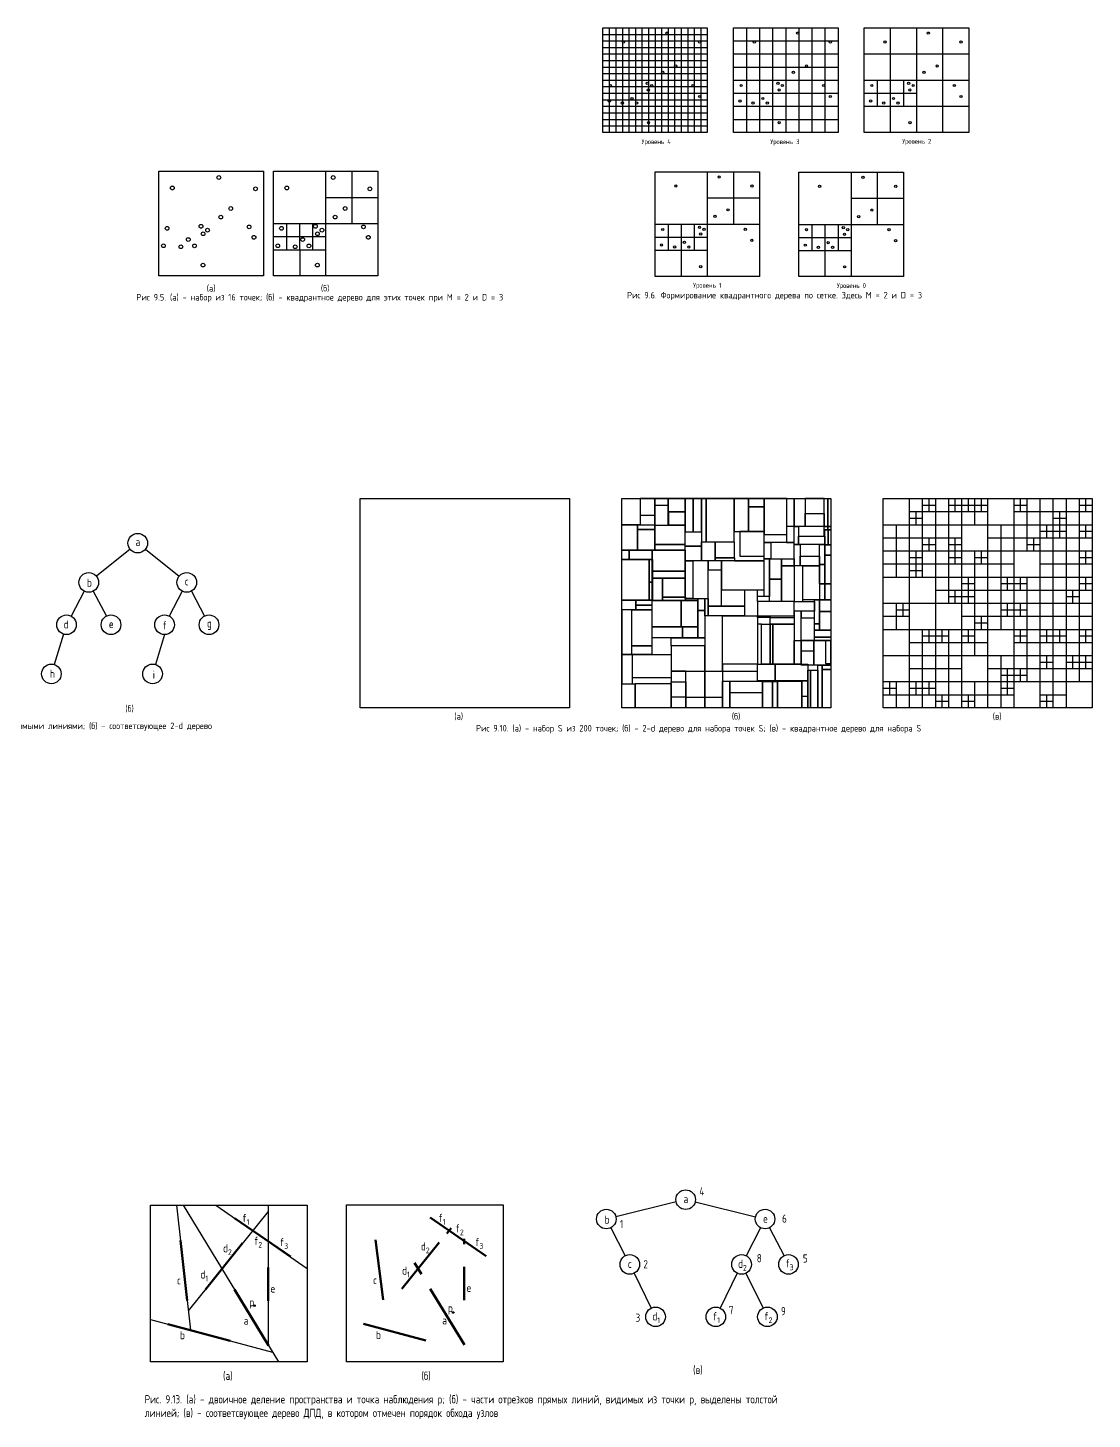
# Model space of a CAD drawing. Header units: millimetres. Extents: x -345 to 6961, y -3860 to 396.
# Drawn here: x 3704 to 6961, y -3860 to 396 of the extents above; entities that cross this region are included whole.
import ezdxf

# ---------------------------------------------------------------- set-up
doc = ezdxf.new("R2010")
doc.units = ezdxf.units.MM
doc.styles.add('ГОСТ 2.304', font='CS_Gost2304.shx')

msp = doc.modelspace()

# ---------------------------------------------------------------- linework, layer by layer
at = {"ltscale": 100}
for p, q in [((5483.1, 396.4), (5483.1, 76.4)), ((5503.1, 396.4), (5503.1, 76.4)), ((5523.1, 396.4), (5523.1, 76.4)), ((5543.1, 396.4), (5543.1, 76.4)), ((5563.1, 396.4), (5563.1, 76.4)), ((5583.1, 396.4), (5583.1, 76.4)), ((5603.1, 396.4), (5603.1, 76.4)), ((5623.1, 396.4), (5623.1, 76.4)), ((5643.1, 396.4), (5643.1, 76.4)), ((5663.1, 396.4), (5663.1, 76.4)), ((5683.1, 396.4), (5683.1, 76.4)), ((5703.1, 396.4), (5703.1, 76.4)), ((5723.1, 396.4), (5723.1, 76.4)), ((5743.1, 396.4), (5743.1, 76.4)), ((5763.1, 396.4), (5763.1, 76.4)), ((5903.1, 396.4), (5903.1, 76.4)), ((5943.1, 396.4), (5943.1, 76.4)), ((5983.1, 396.4), (5983.1, 76.4)), ((6023.1, 396.4), (6023.1, 76.4)), ((6063.1, 396.4), (6063.1, 76.4)), ((6103.1, 396.4), (6103.1, 76.4)), ((6143.1, 396.4), (6143.1, 76.4)), ((6343.1, 396.4), (6343.1, 76.4)), ((6423.1, 396.4), (6423.1, 76.4)), ((6503.1, 396.4), (6503.1, 76.4)), ((5463.1, 376.4), (5783.1, 376.4)), ((5463.1, 356.4), (5783.1, 356.4)), ((5863.1, 356.4), (6183.1, 356.4)), ((5463.1, 336.4), (5783.1, 336.4)), ((5463.1, 316.4), (5783.1, 316.4)), ((5863.1, 316.4), (6183.1, 316.4)), ((6263.1, 316.4), (6583.1, 316.4)), ((5463.1, 296.4), (5783.1, 296.4)), ((5463.1, 276.4), (5783.1, 276.4)), ((5463.1, 256.4), (5783.1, 256.4)), ((5863.1, 276.4), (6183.1, 276.4)), ((5463.1, 236.4), (5783.1, 236.4)), ((5463.1, 216.4), (5783.1, 216.4)), ((5863.1, 236.4), (6183.1, 236.4)), ((6263.1, 236.4), (6583.1, 236.4)), ((6303.1, 236.4), (6303.1, 156.4)), ((6383.1, 236.4), (6383.1, 156.4)), ((5463.1, 196.4), (5783.1, 196.4)), ((5463.1, 176.4), (5783.1, 176.4)), ((5863.1, 196.4), (6183.1, 196.4)), ((6263.1, 196.4), (6423.1, 196.4)), ((5463.1, 156.4), (5783.1, 156.4)), ((5463.1, 136.4), (5783.1, 136.4)), ((5863.1, 156.4), (6183.1, 156.4)), ((6263.1, 156.4), (6583.1, 156.4)), ((5463.1, 116.4), (5783.1, 116.4)), ((5463.1, 96.4), (5783.1, 96.4)), ((5863.1, 116.4), (6183.1, 116.4)), ((4615, -42.3), (4614.4, -362.3)), ((4695, -42.3), (4695, -202.3)), ((5783.1, -44.1), (5783.1, -364.1)), ((5863.1, -44.1), (5863.1, -204.1)), ((6223.1, -44.8), (6223.1, -364.8)), ((6303.1, -44.8), (6303.1, -204.8)), ((4615, -122.3), (4775, -123.1)), ((5783.1, -124.1), (5943.1, -124.1)), ((6223.1, -124.8), (6383.1, -124.8)), ((4455, -202.3), (4775, -202.5)), ((4495, -202.3), (4495.6, -282.3)), ((4535, -202.3), (4536.1, -362.3)), ((4575, -202.3), (4574.6, -282.3)), ((5623.1, -204.1), (5943.1, -204.1)), ((5663.1, -204.1), (5663.1, -284.1)), ((5703.1, -204.1), (5703.1, -364.1)), ((5743.1, -204.1), (5743.1, -284.1)), ((6063.1, -204.8), (6383.1, -204.8)), ((6103.1, -204.8), (6103.1, -284.8)), ((6143.1, -204.8), (6143.1, -364.8)), ((6183.1, -204.8), (6183.1, -284.8)), ((4455, -242.3), (4615, -242.1)), ((5623.1, -244.1), (5783.1, -244.1)), ((6063.1, -244.8), (6223.1, -244.8)), ((4455, -282.3), (4615, -282.5)), ((5623.1, -284.1), (5783.1, -284.1)), ((6063.1, -284.8), (6223.1, -284.8)), ((5622.9, -1064.1), (5663.8, -1064.1)), ((6401, -1043.8), (6401, -1683.8)), ((6441, -1043.8), (6441, -1283.8)), ((6441, -1063.8), (6481, -1063.8)), ((6461, -1043.8), (6461, -1083.8)), ((6481, -1043.8), (6481, -1683.8)), ((6521, -1043.8), (6521, -1363.8)), ((6521, -1063.8), (6641, -1063.8)), ((6541, -1043.8), (6541, -1083.8)), ((6561, -1043.8), (6561, -1683.8)), ((6581, -1043.8), (6581, -1083.8)), ((6601, -1043.8), (6601, -1123.8)), ((6621, -1043.8), (6621, -1083.8)), ((6641, -1043.8), (6641, -1683.8)), ((6721, -1043.8), (6721, -1683.8)), ((6721, -1063.8), (6761, -1063.8)), ((6741, -1043.8), (6741, -1083.8)), ((6761, -1043.8), (6761, -1203.8)), ((6801, -1043.8), (6801, -1683.8)), ((6841, -1043.8), (6841, -1683.8)), ((6881, -1043.8), (6881, -1683.8)), ((6921, -1043.8), (6921, -1603.8)), ((6921, -1063.8), (6961, -1063.8)), ((6941, -1043.8), (6941, -1083.8)), ((5622.9, -1095.2), (5577.7, -1095.2)), ((5622.9, -1124.5), (5622.9, -1095.2)), ((6401, -1083.8), (6641, -1083.8)), ((6401, -1103.8), (6441, -1103.8)), ((6421, -1083.8), (6421, -1123.8)), ((6721, -1083.8), (6961, -1083.8)), ((6841, -1103.8), (6881, -1103.8)), ((6861, -1083.8), (6861, -1163.8)), ((5577.7, -1124.5), (5521, -1124.5)), ((6321, -1123.8), (6961, -1123.8)), ((6361, -1123.8), (6361, -1283.8)), ((6681, -1123.8), (6681, -1443.8)), ((6801, -1143.8), (6881, -1143.8)), ((6821, -1123.8), (6821, -1163.8)), ((6921, -1143.8), (6961, -1143.8)), ((6941, -1123.8), (6941, -1163.8)), ((6321, -1163.8), (6561, -1163.8)), ((6441, -1183.8), (6481, -1183.8)), ((6461, -1163.8), (6461, -1203.8)), ((6521, -1183.8), (6561, -1183.8)), ((6541, -1163.8), (6541, -1243.8)), ((6641, -1163.8), (6961, -1163.8)), ((6761, -1183.8), (6801, -1183.8)), ((6781, -1163.8), (6781, -1203.8)), ((4016.6, -1199), (3913.5, -1281.5)), ((4063.5, -1199), (4166.6, -1281.5)), ((5957.3, -1234.4), (5957.3, -1228.4)), ((6321, -1203.8), (6961, -1203.8)), ((6401, -1223.8), (6441, -1223.8)), ((6421, -1203.8), (6421, -1283.8)), ((6521, -1223.8), (6561, -1223.8)), ((6601, -1203.8), (6601, -1523.8)), ((6601, -1223.8), (6641, -1223.8)), ((6621, -1203.8), (6621, -1243.8)), ((6921, -1223.8), (6961, -1223.8)), ((6941, -1203.8), (6941, -1243.8)), ((5865.8, -1234.4), (5957.3, -1234.4)), ((6321, -1243.8), (6721, -1243.8)), ((6401, -1263.8), (6441, -1263.8)), ((6801, -1243.8), (6961, -1243.8)), ((6321, -1283.8), (6961, -1283.8)), ((6561, -1303.8), (6601, -1303.8)), ((6581, -1283.8), (6581, -1363.8)), ((6681, -1303.8), (6761, -1303.8)), ((6701, -1283.8), (6701, -1323.8)), ((6741, -1283.8), (6741, -1323.8)), ((6761, -1283.8), (6761, -1603.8)), ((6921, -1303.8), (6961, -1303.8)), ((6941, -1283.8), (6941, -1323.8)), ((3876.1, -1326.8), (3835.9, -1403.4)), ((3904, -1326.8), (3944.1, -1403.4)), ((4176.1, -1326.8), (4135.9, -1403.4)), ((4204, -1326.8), (4244.1, -1403.4)), ((5936.4, -1358.9), (5936.4, -1323.2)), ((5957.3, -1343.1), (5936.4, -1343.1)), ((6481, -1323.8), (6961, -1323.8)), ((6521, -1343.8), (6601, -1343.8)), ((6541, -1323.8), (6541, -1363.8)), ((6881, -1343.8), (6921, -1343.8)), ((6901, -1323.8), (6901, -1363.8)), ((6321, -1363.8), (6961, -1363.8)), ((6321, -1403.8), (6401, -1403.8)), ((6361, -1363.8), (6361, -1443.8)), ((6361, -1383.8), (6401, -1383.8)), ((6381, -1363.8), (6381, -1403.8)), ((6561, -1403.8), (6961, -1403.8)), ((6621, -1403.8), (6621, -1443.8)), ((6681, -1383.8), (6761, -1383.8)), ((6701, -1363.8), (6701, -1403.8)), ((6741, -1363.8), (6741, -1403.8)), ((5948.9, -1427.7), (5936.4, -1427.7)), ((6321, -1443.8), (6961, -1443.8)), ((6441, -1443.8), (6441, -1683.8)), ((6461, -1443.8), (6461, -1483.8)), ((6501, -1443.8), (6501, -1483.8)), ((6521, -1443.8), (6521, -1683.8)), ((6581, -1443.8), (6581, -1483.8)), ((6601, -1423.8), (6641, -1423.8)), ((6741, -1443.8), (6741, -1483.8)), ((6821, -1443.8), (6821, -1483.8)), ((6861, -1443.8), (6861, -1483.8)), ((6941, -1443.8), (6941, -1483.8)), ((3813.2, -1458.6), (3784.6, -1551.6)), ((4122.3, -1459.9), (4094.1, -1551.6)), ((5672, -1493.9), (5672, -1470)), ((6070.7, -1478.3), (6109, -1478.3)), ((6401, -1483.8), (6641, -1483.8)), ((6441, -1463.8), (6521, -1463.8)), ((6561, -1463.8), (6601, -1463.8)), ((6721, -1463.8), (6761, -1463.8)), ((6721, -1483.8), (6961, -1483.8)), ((6801, -1463.8), (6881, -1463.8)), ((6921, -1463.8), (6961, -1463.8)), ((6321, -1523.8), (6961, -1523.8)), ((6681, -1523.8), (6681, -1683.8)), ((6821, -1523.8), (6821, -1563.8)), ((6901, -1523.8), (6901, -1563.8)), ((6941, -1523.8), (6941, -1563.8)), ((6401, -1563.8), (6561, -1563.8)), ((6641, -1563.8), (6961, -1563.8)), ((6701, -1563.8), (6701, -1643.8)), ((6741, -1563.8), (6741, -1603.8)), ((6801, -1543.8), (6841, -1543.8)), ((6881, -1543.8), (6961, -1543.8)), ((6321, -1603.8), (6961, -1603.8)), ((6341, -1603.8), (6341, -1643.8)), ((6361, -1603.8), (6361, -1683.8)), ((6421, -1603.8), (6421, -1643.8)), ((6461, -1603.8), (6461, -1643.8)), ((6601, -1603.8), (6601, -1683.8)), ((6681, -1583.8), (6761, -1583.8)), ((5717.7, -1651.2), (5672, -1651.2)), ((6321, -1623.8), (6361, -1623.8)), ((6321, -1643.8), (6721, -1643.8)), ((6401, -1623.8), (6481, -1623.8)), ((6501, -1643.8), (6501, -1683.8)), ((6581, -1643.8), (6581, -1683.8)), ((6681, -1623.8), (6721, -1623.8)), ((6801, -1643.8), (6881, -1643.8)), ((6821, -1643.8), (6821, -1683.8)), ((6481, -1663.8), (6521, -1663.8)), ((6561, -1663.8), (6601, -1663.8)), ((6801, -1663.8), (6841, -1663.8)), ((4158.7, -3205), (4201.1, -3587.9)), ((4178.7, -3205), (4470.9, -3685)), ((4438.7, -3225), (4194.5, -3528.5)), ((4278.7, -3205), (4558.7, -3205)), ((4278.7, -3205), (4558.7, -3398.7)), ((4438.7, -3205), (4438.7, -3632.2)), ((4558.7, -3205), (4558.7, -3398.7)), ((4758.7, -3204.4), (4758.7, -3204.4)), ((4758.7, -3204.4), (4758.7, -3204.4)), ((5687.8, -3195.6), (5503.2, -3240.8)), ((5746.1, -3195.6), (5930.6, -3240.8)), ((5487.9, -3274.6), (5532.1, -3360.1)), ((5946, -3274.6), (5901.8, -3360.1)), ((5973.6, -3274.6), (6017.8, -3360.1)), ((5559.1, -3413.6), (5611.6, -3520.1)), ((5874.8, -3413.6), (5822.3, -3520.1)), ((5901.3, -3413.6), (5953.7, -3520.1)), ((4078.7, -3555), (4452.9, -3655.5))]:
    msp.add_line(p, q, dxfattribs=at)
at = {"lineweight": 70, "ltscale": 100}
for p, q in [((4336.1, -3244.7), (4507, -3362.9)), ((4935.3, -3243.5), (5106.2, -3361.7)), ((4998.7, -3275.9), (4985.9, -3291.9)), ((4170.7, -3313.3), (4191.7, -3497.2)), ((4767.8, -3311.2), (4790.9, -3495.1)), ((4962.1, -3319.7), (4848.3, -3461.1)), ((5039.2, -3308.4), (5039.2, -3324.3)), ((4360.9, -3321.8), (4247.1, -3463.1)), ((4438.7, -3396.1), (4438.7, -3498.5)), ((4887.2, -3381.7), (4908.7, -3417)), ((5038.7, -3394), (5038.7, -3496.4)), ((4335.8, -3463.2), (4440.4, -3635)), ((4935, -3461.1), (5039.6, -3633)), ((4131.6, -3569.2), (4322.4, -3620.5)), ((4730.7, -3568.4), (4921.6, -3619.7))]:
    msp.add_line(p, q, dxfattribs=at)
at = {"ltscale": 100}
for points in [[(5463.1, 396.4), (5783.1, 396.4), (5783.1, 76.4), (5463.1, 76.4)], [(5863.1, 396.4), (6183.1, 396.4), (6183.1, 76.4), (5863.1, 76.4)], [(6263.1, 396.4), (6583.1, 396.4), (6583.1, 76.4), (6263.1, 76.4)], [(4105, -42.3), (4425, -42.3), (4425, -362.3), (4105, -362.3)], [(4455, -42.3), (4775, -42.3), (4775, -362.3), (4455, -362.3)], [(5623.1, -44.1), (5943.1, -44.1), (5943.1, -364.1), (5623.1, -364.1)], [(6063.1, -44.8), (6383.1, -44.8), (6383.1, -364.8), (6063.1, -364.8)], [(4721, -1043.8), (5361, -1043.8), (5361, -1683.8), (4721, -1683.8)], [(5521, -1043.8), (6161, -1043.8), (6161, -1683.8), (5521, -1683.8)], [(5622.9, -1043.8), (5577.7, -1043.8), (5577.7, -1124.5), (5622.9, -1124.5)], [(5663.8, -1043.8), (5622.9, -1043.8), (5622.9, -1124.7), (5663.8, -1124.7)], [(5714.9, -1043.8), (5663.8, -1043.8), (5663.8, -1084.3), (5714.9, -1084.3)], [(5739.9, -1043.8), (5714.9, -1043.8), (5714.9, -1145.4), (5739.9, -1145.4)], [(5765.4, -1043.8), (5739.9, -1043.8), (5739.9, -1146), (5765.4, -1146)], [(5779.8, -1043.8), (5765.4, -1043.8), (5765.4, -1176.3), (5779.8, -1176.3)], [(5865.4, -1043.8), (5779.8, -1043.8), (5779.8, -1176.3), (5865.4, -1176.3)], [(5909, -1043.8), (5865.4, -1043.8), (5865.4, -1144.4), (5909, -1144.4)], [(5957.3, -1043.8), (5909, -1043.8), (5909, -1069.4), (5957.3, -1069.4)], [(6026.1, -1043.8), (5957.3, -1043.8), (5957.3, -1153.9), (6026.1, -1153.9)], [(6048.7, -1128.8), (6026.1, -1128.8), (6026.1, -1043.8), (6048.7, -1043.8)], [(6082.4, -1128.8), (6048.7, -1128.8), (6048.7, -1043.8), (6082.4, -1043.8)], [(6141.1, -1043.8), (6082.4, -1043.8), (6082.4, -1089), (6141.1, -1089)], [(6152.3, -1128.8), (6141.1, -1128.8), (6141.1, -1043.8), (6152.3, -1043.8)], [(6161, -1128.8), (6152.3, -1128.8), (6152.3, -1043.8), (6161, -1043.8)], [(6321, -1043.8), (6961, -1043.8), (6961, -1683.8), (6321, -1683.8)], [(5714.9, -1084.3), (5664.4, -1084.3), (5664.4, -1124.2), (5714.9, -1124.2)], [(5957.3, -1069.4), (5909, -1069.4), (5909, -1144.4), (5957.3, -1144.4)], [(6082.4, -1089), (6141.1, -1089), (6141.1, -1128.8), (6082.4, -1128.8)], [(5521, -1124.5), (5569.4, -1124.5), (5569.4, -1201.6), (5521, -1201.6)], [(5569.4, -1124.5), (5622.6, -1124.5), (5622.6, -1138.5), (5569.4, -1138.5)], [(5569.4, -1138.5), (5622.6, -1138.5), (5622.6, -1201.2), (5569.4, -1201.2)], [(5622.9, -1124.7), (5714.4, -1124.7), (5714.4, -1184.6), (5622.9, -1184.6)], [(5714.9, -1145.4), (5765.4, -1145.4), (5765.4, -1189.2), (5714.9, -1189.2)], [(5957.3, -1144.4), (5882.3, -1144.4), (5882.3, -1220.1), (5957.3, -1220.1)], [(6048.7, -1128.8), (6025.7, -1128.8), (6025.7, -1178.3), (6048.7, -1178.3)], [(6062.2, -1184.5), (6048.7, -1184.5), (6048.7, -1128.8), (6062.2, -1128.8)], [(6141.1, -1128.8), (6062.2, -1128.8), (6062.2, -1158.8), (6141.1, -1158.8)], [(6152.3, -1139.4), (6140.9, -1139.4), (6140.9, -1128.8), (6152.3, -1128.8)], [(6153.3, -1185.2), (6142.7, -1185.2), (6142.7, -1139.8), (6153.3, -1139.8)], [(6161, -1139.4), (6152.3, -1139.4), (6152.3, -1128.8), (6161, -1128.8)], [(6161, -1185.2), (6153.3, -1185.2), (6153.3, -1139.4), (6161, -1139.4)], [(5622.9, -1184.6), (5714.8, -1184.6), (5714.8, -1201.2), (5622.9, -1201.2)], [(5714.9, -1189.2), (5765.4, -1189.2), (5765.4, -1234.4), (5714.9, -1234.4)], [(5765.4, -1176.3), (5806.8, -1176.3), (5806.8, -1234.4), (5765.4, -1234.4)], [(5806.8, -1176.3), (5865.3, -1176.3), (5865.3, -1224.9), (5806.8, -1224.9)], [(6025.7, -1178.3), (5957.3, -1178.3), (5957.3, -1153.9), (6025.7, -1153.9)], [(5957.3, -1178.3), (5977.8, -1178.3), (5977.8, -1228.4), (5957.3, -1228.4)], [(6048.7, -1178.3), (5977.8, -1178.3), (5977.8, -1228.4), (6048.7, -1228.4)], [(6067.2, -1249.7), (6048.7, -1249.7), (6048.7, -1184.5), (6067.2, -1184.5)], [(6143, -1184.5), (6062.2, -1184.5), (6062.2, -1158.8), (6143, -1158.8)], [(6126.7, -1184.5), (6067.2, -1184.5), (6067.2, -1219.9), (6126.7, -1219.9)], [(6143, -1245.4), (6126.7, -1245.4), (6126.7, -1184.5), (6143, -1184.5)], [(6161, -1216.4), (6142.3, -1216.4), (6142.3, -1185.2), (6161, -1185.2)], [(5521, -1201.6), (5543.9, -1201.6), (5543.9, -1230.3), (5521, -1230.3)], [(5521, -1230.3), (5605.1, -1230.3), (5605.1, -1354.7), (5521, -1354.7)], [(5543.9, -1201.6), (5614.6, -1201.6), (5614.6, -1230.3), (5543.9, -1230.3)], [(5605.1, -1230.3), (5615.2, -1230.3), (5615.2, -1299.2), (5605.1, -1299.2)], [(5614.6, -1201.6), (5715.5, -1201.6), (5715.5, -1265.8), (5614.6, -1265.8)], [(5806.8, -1224.9), (5865.8, -1224.9), (5865.8, -1234.4), (5806.8, -1234.4)], [(5957.3, -1228.4), (5973.6, -1228.4), (5973.6, -1343.1), (5957.3, -1343.1)], [(5973.6, -1228.4), (6010.3, -1228.4), (6010.3, -1290.5), (5973.6, -1290.5)], [(6010.3, -1228.4), (6048.7, -1228.4), (6048.7, -1249.7), (6010.3, -1249.7)], [(6126.7, -1249.7), (6067.2, -1249.7), (6067.2, -1219.9), (6126.7, -1219.9)], [(6161, -1304.3), (6142.3, -1304.3), (6142.3, -1216.4), (6161, -1216.4)], [(5614.6, -1265.8), (5715.5, -1265.8), (5715.5, -1287.1), (5614.6, -1287.1)], [(5715.5, -1234.4), (5738.4, -1234.4), (5738.4, -1349.8), (5715.5, -1349.8)], [(5785.4, -1234.4), (5738.4, -1234.4), (5738.4, -1349.8), (5785.4, -1349.8)], [(5826.1, -1234.4), (5785.4, -1234.4), (5785.4, -1261.8), (5826.1, -1261.8)], [(5785.4, -1261.8), (5825.3, -1261.8), (5825.3, -1373.4), (5785.4, -1373.4)], [(5957.3, -1234.4), (5826.1, -1234.4), (5826.1, -1323.2), (5957.3, -1323.2)], [(6010.3, -1249.7), (6048.7, -1249.7), (6048.7, -1358.9), (6010.3, -1358.9)], [(6075.7, -1249.7), (6048.7, -1249.7), (6048.7, -1358.9), (6075.7, -1358.9)], [(6126.7, -1353.5), (6075.7, -1353.5), (6075.7, -1249.7), (6126.7, -1249.7)], [(6143, -1304.6), (6126.7, -1304.6), (6126.7, -1245.4), (6143, -1245.4)], [(5605.1, -1299.2), (5615.8, -1299.2), (5615.8, -1354.5), (5605.1, -1354.5)], [(5614.6, -1287.1), (5646.4, -1287.1), (5646.4, -1355.1), (5614.6, -1355.1)], [(5646.4, -1287.1), (5715.5, -1287.1), (5715.5, -1345.5), (5646.4, -1345.5)], [(5973.6, -1290.5), (6010.3, -1290.5), (6010.3, -1358.9), (5973.6, -1358.9)], [(6143, -1353.5), (6127.1, -1353.5), (6127.1, -1304.6), (6143, -1304.6)], [(6161, -1353.5), (6143, -1353.5), (6143, -1304.3), (6161, -1304.3)], [(5521, -1354.7), (5564.7, -1354.7), (5564.7, -1384.5), (5521, -1384.5)], [(5564.7, -1354.7), (5613.6, -1354.7), (5613.6, -1369.6), (5564.7, -1369.6)], [(5614.6, -1355.1), (5702.8, -1355.1), (5702.8, -1435.7), (5614.6, -1435.7)], [(5646.4, -1345.5), (5716.6, -1345.5), (5716.6, -1355.6), (5646.4, -1355.6)], [(5754.6, -1435.7), (5702.8, -1435.7), (5702.8, -1355.1), (5754.6, -1355.1)], [(5716.6, -1349.8), (5754.6, -1349.8), (5754.6, -1355.1), (5716.6, -1355.1)], [(5754.6, -1349.8), (5775.3, -1349.8), (5775.3, -1386.4), (5754.6, -1386.4)], [(5775.3, -1349.8), (5785.4, -1349.8), (5785.4, -1402.3), (5775.3, -1402.3)], [(5826.1, -1323.2), (5897.1, -1323.2), (5897.1, -1373.4), (5826.1, -1373.4)], [(5936.4, -1402.3), (6048.7, -1402.3), (6048.7, -1358.9), (5936.4, -1358.9)], [(6048.7, -1358.9), (6110.8, -1358.9), (6110.8, -1387.9), (6048.7, -1387.9)], [(6126.7, -1426.9), (6110.8, -1426.9), (6110.8, -1353.5), (6126.7, -1353.5)], [(6161, -1389), (6126.7, -1389), (6126.7, -1353.5), (6161, -1353.5)], [(5521, -1520.6), (5551.9, -1520.6), (5551.9, -1384.5), (5521, -1384.5)], [(5551.9, -1384.5), (5613.6, -1384.5), (5613.6, -1494), (5551.9, -1494)], [(5564.7, -1369.6), (5613.6, -1369.6), (5613.6, -1384.5), (5564.7, -1384.5)], [(5775.3, -1470), (5754.6, -1470), (5754.6, -1386.4), (5775.3, -1386.4)], [(5775.3, -1572), (5829.6, -1572), (5829.6, -1402.3), (5775.3, -1402.3)], [(5785.4, -1373.4), (5897.1, -1373.4), (5897.1, -1402.3), (5785.4, -1402.3)], [(5936.4, -1550.8), (5829.6, -1550.8), (5829.6, -1402.3), (5936.4, -1402.3)], [(5936.4, -1402.3), (5975.5, -1402.3), (5975.5, -1407.9), (5936.4, -1407.9)], [(6070.7, -1387.9), (6048.7, -1387.9), (6048.7, -1478.3), (6070.7, -1478.3)], [(6110.8, -1387.9), (6070.7, -1387.9), (6070.7, -1408.1), (6110.8, -1408.1)], [(6161, -1446.8), (6126.7, -1446.8), (6126.7, -1389), (6161, -1389)], [(5614.6, -1435.7), (5706.7, -1435.7), (5706.7, -1470), (5614.6, -1470)], [(5754.6, -1470), (5706.7, -1470), (5706.7, -1435.7), (5754.6, -1435.7)], [(5975.5, -1550.1), (5948.9, -1550.1), (5948.9, -1427.7), (5975.5, -1427.7)], [(6048.7, -1427.8), (5975.5, -1427.8), (5975.5, -1407.9), (6048.7, -1407.9)], [(5983.5, -1550.1), (5975.5, -1550.1), (5975.5, -1427.8), (5983.5, -1427.8)], [(6048.7, -1550.1), (5983.5, -1550.1), (5983.5, -1427.8), (6048.7, -1427.8)], [(6126.7, -1446.8), (6110.8, -1446.8), (6110.8, -1426.9), (6126.7, -1426.9)], [(6161, -1467.3), (6110.8, -1467.3), (6110.8, -1446.8), (6161, -1446.8)], [(5672, -1470), (5775.3, -1470), (5775.3, -1493.9), (5672, -1493.9)], [(6070.7, -1550.1), (6048.7, -1550.1), (6048.7, -1478.3), (6070.7, -1478.3)], [(6109, -1553.4), (6070.7, -1553.4), (6070.7, -1478.3), (6109, -1478.3)], [(6109, -1478.3), (6070.7, -1478.3), (6070.7, -1509.2), (6109, -1509.2)], [(6161, -1553.4), (6109, -1553.4), (6109, -1477.6), (6161, -1477.6)], [(6161, -1477.6), (6110.8, -1477.6), (6110.8, -1467.3), (6161, -1467.3)], [(6161, -1477.6), (6144.5, -1477.6), (6144.5, -1548.1), (6161, -1548.1)], [(5521, -1611), (5554.5, -1611), (5554.5, -1520.6), (5521, -1520.6)], [(5551.9, -1494), (5613.6, -1494), (5613.6, -1520.6), (5551.9, -1520.6)], [(5554.5, -1520.6), (5672, -1520.6), (5672, -1591.8), (5554.5, -1591.8)], [(5672, -1572), (5775.3, -1572), (5775.3, -1493.9), (5672, -1493.9)], [(5717.1, -1572), (5672, -1572), (5672, -1604.4), (5717.1, -1604.4)], [(5775.1, -1683.8), (5717.1, -1683.8), (5717.1, -1572), (5775.1, -1572)], [(5829.9, -1683.8), (5775.1, -1683.8), (5775.1, -1572), (5829.9, -1572)], [(5936.4, -1550.8), (5829.9, -1550.8), (5829.9, -1572), (5936.4, -1572)], [(5991, -1601.6), (5936.4, -1601.6), (5936.4, -1550.8), (5991, -1550.8)], [(6090.7, -1601.6), (5991, -1601.6), (5991, -1550.1), (6090.7, -1550.1)], [(6090.7, -1569.2), (6121.6, -1569.2), (6121.6, -1553.4), (6090.7, -1553.4)], [(6098.7, -1683.8), (6090.7, -1683.8), (6090.7, -1569.2), (6098.7, -1569.2)], [(6121.6, -1683.8), (6098.7, -1683.8), (6098.7, -1569.2), (6121.6, -1569.2)], [(6134.4, -1683.8), (6121.6, -1683.8), (6121.6, -1553.4), (6134.4, -1553.4)], [(6161, -1566.2), (6134.4, -1566.2), (6134.4, -1553.4), (6161, -1553.4)], [(6161, -1683.8), (6134.4, -1683.8), (6134.4, -1566.2), (6161, -1566.2)], [(5561.9, -1683.8), (5521, -1683.8), (5521, -1611), (5561.9, -1611)], [(5672, -1683.8), (5561.9, -1683.8), (5561.9, -1609.7), (5672, -1609.7)], [(5717.7, -1683.8), (5672, -1683.8), (5672, -1604.4), (5717.7, -1604.4)], [(5851.9, -1683.8), (5829.9, -1683.8), (5829.9, -1602.8), (5851.9, -1602.8)], [(5951.5, -1683.8), (5851.9, -1683.8), (5851.9, -1602.8), (5951.5, -1602.8)], [(5951.5, -1683.8), (5851.9, -1683.8), (5851.9, -1602.8), (5951.5, -1602.8)], [(5982.3, -1683.8), (5951.5, -1683.8), (5951.5, -1602.9), (5982.3, -1602.9)], [(5998.3, -1683.8), (5982.3, -1683.8), (5982.3, -1602.9), (5998.3, -1602.9)], [(6072.5, -1683.8), (5998.3, -1683.8), (5998.3, -1602.5), (6072.5, -1602.5)], [(6090.7, -1683.8), (6072.5, -1683.8), (6072.5, -1601.6), (6090.7, -1601.6)], [(5829.9, -1683.8), (5717.7, -1683.8), (5717.7, -1651.2), (5829.9, -1651.2)], [(5951.5, -1683.8), (5851.9, -1683.8), (5851.9, -1636.8), (5951.5, -1636.8)], [(6090.7, -1683.8), (6072.5, -1683.8), (6072.5, -1648.1), (6090.7, -1648.1)], [(4078.7, -3205), (4558.7, -3205), (4558.7, -3685), (4078.7, -3685)], [(4678.7, -3204.4), (5158.7, -3204.4), (5158.7, -3684.4), (4678.7, -3684.4)]]:
    msp.add_lwpolyline(points, close=True, dxfattribs=at)
for centre, radius in [((5659.4, 380.2), 3.43), ((6059.4, 380.2), 3.43), ((6459.4, 380.2), 3.43), ((5526.7, 352.9), 3.43), ((5759.6, 352.9), 3.43), ((5926.7, 352.9), 3.43), ((6159.6, 352.9), 3.43), ((6326.7, 352.9), 3.43), ((6559.6, 352.9), 3.43), ((5646.6, 260), 3.43), ((5686.6, 279.9), 3.43), ((6046.6, 260), 3.43), ((6086.6, 279.9), 3.43), ((6446.6, 260), 3.43), ((6486.6, 279.9), 3.43), ((5486.7, 220), 3.43), ((5599.3, 226.4), 3.43), ((5613, 220), 3.43), ((5739.4, 220), 3.43), ((5886.7, 220), 3.43), ((5999.3, 226.4), 3.43), ((6013, 220), 3.43), ((6139.4, 220), 3.43), ((6286.7, 220), 3.43), ((6399.3, 226.4), 3.43), ((6413, 220), 3.43), ((6539.4, 220), 3.43), ((5482.9, 172.7), 3.43), ((5552.9, 180.3), 3.43), ((5602.9, 206.2), 3.43), ((5759.3, 186.4), 3.43), ((5882.9, 172.7), 3.43), ((5952.9, 180.3), 3.43), ((6002.9, 206.2), 3.43), ((6159.3, 186.4), 3.43), ((6282.9, 172.7), 3.43), ((6352.9, 180.3), 3.43), ((6402.9, 206.2), 3.43), ((6559.3, 186.4), 3.43), ((5523, 166.3), 3.43), ((5566.6, 166.1), 3.43), ((5923, 166.3), 3.43), ((5966.6, 166.1), 3.43), ((6323, 166.3), 3.43), ((6366.6, 166.1), 3.43), ((5603.1, 106.4), 3.43), ((6003.1, 106.4), 3.43), ((6403.1, 106.4), 3.43), ((4288.1, -61.5), 5.67), ((4638.1, -61.5), 5.67), ((5686.7, -87.5), 3.43), ((5819.4, -60.2), 3.43), ((5919.6, -87.5), 3.43), ((6126.7, -88.3), 3.43), ((6259.4, -61), 3.43), ((6359.6, -88.3), 3.43), ((4145.9, -93.5), 5.67), ((4400.6, -96.2), 5.67), ((4495.9, -93.5), 5.67), ((4750.6, -96.2), 5.67), ((4324.5, -156.3), 5.67), ((4674.5, -156.3), 5.67), ((5846.6, -160.5), 3.43), ((6286.6, -161.3), 3.43), ((4129.8, -217), 5.67), ((4233.6, -210.8), 5.67), ((4294, -182.5), 5.67), ((4380.7, -212.5), 5.67), ((4479.8, -217), 5.67), ((4583.6, -210.8), 5.67), ((4644, -182.5), 5.67), ((4730.7, -212.5), 5.67), ((5759.3, -214.1), 3.43), ((5806.6, -180.4), 3.43), ((6199.3, -214.8), 3.43), ((6246.6, -181.2), 3.43), ((4194.7, -251.4), 5.67), ((4240, -233.6), 5.67), ((4253.8, -222.6), 5.67), ((4395.7, -244.5), 5.67), ((4544.7, -251.4), 5.67), ((4590, -233.6), 5.67), ((4603.8, -222.6), 5.67), ((4745.7, -244.5), 5.67), ((5646.7, -220.5), 3.43), ((5762.9, -234.2), 3.43), ((5773, -220.4), 3.43), ((5899.4, -220.4), 3.43), ((5919.3, -254), 3.43), ((6086.7, -221.2), 3.43), ((6202.9, -235), 3.43), ((6213, -221.2), 3.43), ((6339.4, -221.2), 3.43), ((6359.3, -254.8), 3.43), ((4118.5, -270.4), 5.67), ((4172.1, -273.5), 5.67), ((4214, -270.7), 5.67), ((4468.5, -270.4), 5.67), ((4522.1, -273.5), 5.67), ((4564, -270.7), 5.67), ((5642.9, -267.7), 3.43), ((5683, -274.1), 3.43), ((5712.9, -260.2), 3.43), ((5726.6, -274.3), 3.43), ((6082.9, -268.5), 3.43), ((6123, -274.9), 3.43), ((6152.9, -260.9), 3.43), ((6166.6, -275.1), 3.43), ((4239.7, -329.4), 5.67), ((4589.7, -329.4), 5.67), ((5763.1, -334), 3.43), ((6203.1, -334.8), 3.43), ((4040, -1180.2), 30), ((3890, -1300.2), 30), ((4190, -1300.2), 30), ((3822, -1429.9), 30), ((3958.1, -1429.9), 30), ((4122, -1429.9), 30), ((4258.1, -1429.9), 30), ((3775.7, -1580.2), 30), ((4085.3, -1580.2), 30), ((5716.9, -3188.5), 30), ((5474.1, -3247.9), 30), ((5959.8, -3247.9), 30), ((5545.9, -3386.7), 30), ((5888, -3386.7), 30), ((6031.6, -3386.7), 30), ((4397.2, -3512.7), 2.52), ((5005.4, -3533.8), 2.52), ((5624.8, -3547), 30), ((5809.1, -3547), 30), ((5967, -3547), 30)]:
    msp.add_circle(centre, radius, dxfattribs=at)

# ---------------------------------------------------------------- texts
at = {"ltscale": 100, "attachment_point": 1, "style": 'ГОСТ 2.304'}
for s, insert, char_height, width in [('Уровень 4', (5581.9, 55.8), 15, 101.293), ('Уровень 3', (5975.9, 55.7), 15, 101.293), ('Уровень 2', (6379.7, 56.8), 15, 101.293), ('Рис 9.5. (a) - набор из 16 точек; (б) - квадрантное дерево для этих точек при М = 2 и D = 3', (4035.8, -417.8), 20, 1213.944), ('(а)', (4251.1, -390.3), 20, 39.61), ('(б)', (4600.4, -390.2), 20, 39.61), ('Рис 9.6. Формирование квадрантного дерева по сетке. Здесь M = 2 и D = 3', (5537.4, -411.5), 20, 984.258), ('Уровень 1', (5739.7, -383.7), 15, 101.293), ('Уровень 0', (6179.7, -384.5), 15, 101.293), ('a', (4033.2, -1163.8), 25, 7.178), ('b', (3884.7, -1288.5), 25, 7.178), ('c', (4183.9, -1284.5), 25, 7.178), ('d', (3813.4, -1416.2), 25, 7.178), ('e', (3951.6, -1415), 25, 7.178), ('f', (4116.1, -1419.1), 25, 7.178), ('g', (4251.8, -1413.1), 25, 7.178), ('h', (3771.6, -1567.2), 25, 7.178), ('i', (4086, -1569.7), 25, 7.178), ('(б)', (4001.8, -1676.2), 20, 39.61), ('(а)', (5008.8, -1699.9), 20, 39.61), ('(б)', (5858.1, -1699.8), 20, 39.61), ('(в)', (6656.6, -1700), 20, 39.61), ('Рис 9.9. (а) - деление плоскости отсекающими прямыми линиями; (б) - соответсвующее 2-d дерево', (3081.2, -1729), 20, 1323.004), ('Рис 9.10. (а) - набор S из 200 точек; (б) - 2-d дерево для набора точек S; (в) - квадрантное дерево для набора S', (5075.3, -1736.4), 20, 1999.501), ('a', (5710.5, -3173.9), 25, 7.178), ('4', (5758.9, -3150.4), 25, 7.178), ('\\A1;f{\\H0.70x;\\S^ 1;}', (4360.3, -3232.2), 25, 36.686), ('\\A1;f{\\H0.70x;\\S^ 1;}', (4960.2, -3231.8), 25, 36.686), ('6', (6011.8, -3234.1), 25, 7.178), ('\\A1;f{\\H0.70x;\\S^ 2;}', (5012.9, -3263.9), 25, 26.761), ('b', (5469, -3237), 25, 7.178), ('1', (5515.7, -3250.8), 25, 7.178), ('e', (5953.7, -3234.3), 25, 7.178), ('\\A1;f{\\H0.70x;\\S^ 2;}', (4396.1, -3302), 25, 26.761), ('\\A1;f{\\H0.70x;\\S^ 3;}', (4475.2, -3306), 25, 38.104), ('\\A1;d{\\H0.70x;\\S^ 2;}', (4906.8, -3319), 25, 49.048), ('\\A1;f{\\H0.70x;\\S^ 3;}', (5072.9, -3305.7), 25, 38.104), ('\\A1;d{\\H0.70x;\\S^ 2;}', (4301.2, -3324.7), 25, 49.048), ('8', (5934.4, -3355.3), 25, 7.178), ('5', (6075.6, -3356.1), 25, 7.178), ('\\A1;d{\\H0.70x;\\S^ 1;}', (4231.7, -3404.9), 25, 43.465), ('\\A1;d{\\H0.70x;\\S^ 1;}', (4849, -3393.1), 25, 43.465), ('c', (5539.9, -3372.6), 25, 7.178), ('2', (5587.5, -3373.7), 25, 7.178), ('\\A1;d{\\H0.70x;\\S^ 2;}', (5877.4, -3372.4), 25, 42.357), ('\\A1;f{\\H0.70x;\\S^ 3;}', (6022.3, -3370.9), 25, 29.242), ('c', (4160.2, -3422.7), 25, 7.178), ('c', (4760.2, -3422.1), 25, 7.178), ('e', (4446.1, -3447.9), 25, 7.178), ('e', (5046.1, -3445.8), 25, 7.178), ('p', (4381.7, -3489.6), 25, 7.178), ('p', (4989.3, -3507.6), 25, 7.178), ('\\A1;f{\\H0.70x;\\S^ 1;}', (5800.4, -3532.6), 25, 29.242), ('7', (5849.1, -3514), 25, 7.178), ('\\A1;f{\\H0.70x;\\S^ 2;}', (5957.8, -3532.4), 25, 29.242), ('9', (6008.6, -3517.2), 25, 7.178), ('a', (4364.2, -3546.2), 25, 7.178), ('a', (4971.8, -3545.1), 25, 7.178), ('3', (5563.5, -3537.2), 25, 7.178), ('\\A1;d{\\H0.70x;\\S^ 1;}', (5615.2, -3533), 25, 52.902), ('b', (4169.5, -3590.7), 25, 7.178), ('b', (4769.5, -3590.1), 25, 7.178), ('(в)', (5739.6, -3696.7), 25, 7.178), ('(а)', (4301, -3715), 25, 7.178), ('(б)', (4908.4, -3715), 25, 7.178), ('Рис. 9.13. (а) - двоичное деление пространства и точка наблюдения p; (б) - части отрезков прямых линий, видимых из точки p, выделены толстой линией; (в) - соответсвующее дерево ДПД, в котором отмечен порядок обхода узлов', (4061.2, -3786.7), 25, 1981.806)]:
    msp.add_mtext(s, dxfattribs=dict(at, insert=insert, char_height=char_height, width=width))

doc.saveas('drawing.dxf')
